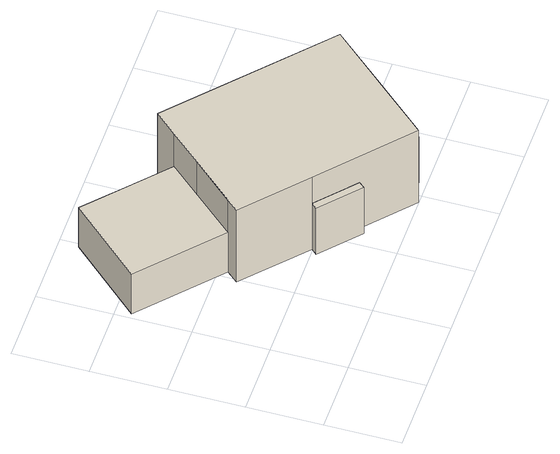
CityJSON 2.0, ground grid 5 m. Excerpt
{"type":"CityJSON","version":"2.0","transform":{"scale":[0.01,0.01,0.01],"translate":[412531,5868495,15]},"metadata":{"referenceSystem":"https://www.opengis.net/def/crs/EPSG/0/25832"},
"CityObjects":{
"building1":{"type":"Building","attributes":{"Gemeindeschluessel":"03454033","AbsoluteHoehe":"15.132","MittlereTraufHoehe":"20.373","Firsthoehe":"23.866","function":"31001_1000","roofType":"3100","measuredHeight":8.73},"address":[{"country":"Germany","locality":"Lorup","thoroughfareNumber":"13","thoroughfareName":"Gehlenberger Straße"}],"children":["building1-1","building1-2","building1-3"],"geometry":[{"type":"MultiSurface","lod":"1","boundaries":[[[0,1,2,3,4,5,6,7,8,9]],[[10,11,12,13,14,15,16,17,18,19]],[[8,20,21,22,19,9]],[[11,23,24,7]],[[12,11,7,6]],[[5,25,26,27]],[[4,28,25,5]],[[15,14,4,3]],[[16,15,3,2]],[[17,16,2,1]],[[0,29,30,31,17,1]],[[19,18,0,9]],[[20,32,22,21]],[[25,13,33,26]],[[14,13,25,28]],[[29,18,31,30]]]}]},
"building1-1":{"type":"BuildingPart","attributes":{"AbsoluteHoehe":"15.132","MittlereTraufHoehe":"19.221","Firsthoehe":"19.221","roofType":"1000","measuredHeight":4.09},"parents":["building1"],"geometry":[{"type":"MultiSurface","lod":"1","boundaries":[[[34,21,35,36]],[[10,22,37,38]],[[10,38,36,35]],[[37,22,21,34]],[[38,37,34,36]],[[21,22,10,35]]]}]},
"building1-2":{"type":"BuildingPart","attributes":{"AbsoluteHoehe":"15.132","MittlereTraufHoehe":"19.221","Firsthoehe":"19.221","roofType":"1000","measuredHeight":4.09},"parents":["building1"],"geometry":[{"type":"MultiSurface","lod":"1","boundaries":[[[39,40,30,29]],[[31,41,42,18]],[[41,31,30,40]],[[42,41,40,39]],[[18,42,39,29]],[[30,31,18,29]]]}]},
"building1-3":{"type":"BuildingPart","attributes":{"AbsoluteHoehe":"15.132","MittlereTraufHoehe":"18.638","Firsthoehe":"18.638","roofType":"1000","measuredHeight":3.51},"parents":["building1"],"geometry":[{"type":"MultiSurface","lod":"1","boundaries":[[[28,43,44,45,46]],[[47,48,49,14,12]],[[47,12,46,45]],[[48,47,45,44]],[[49,48,44,43]],[[14,49,43,28]],[[26,33,13,25]],[[25,13,14,28]]]}]}
},
"vertices":[
[1483,43,654],[1762,355,654],[2075,704,654],[1110,1569,654],[979,1423,654],[796,1219,654],[548,943,654],[482,869,654],[883,512,654],[1450,6,654],[883,512,13],[482,869,13],[548,943,13],[796,1219,13],[979,1423,13],[1110,1569,13],[2075,704,13],[1762,355,13],[1483,43,13],[1450,6,13],[882,512,422],[1136,285,422],[1136,285,13],[882,511,13],[882,511,654],[796,1219,364],[549,943,364],[549,943,654],[979,1423,364],[1483,43,422],[1751,342,422],[1751,342,13],[882,512,13],[549,943,13],
[1103,248,422],[883,512,422],[849,474,422],[1103,248,13],[849,474,13],
[1609,53,422],[1756,215,422],[1756,215,13],[1609,53,13],
[722,1654,364],[476,1875,364],[38,1400,364],[548,943,364],[38,1400,13],[476,1875,13],[722,1654,13]
]}
